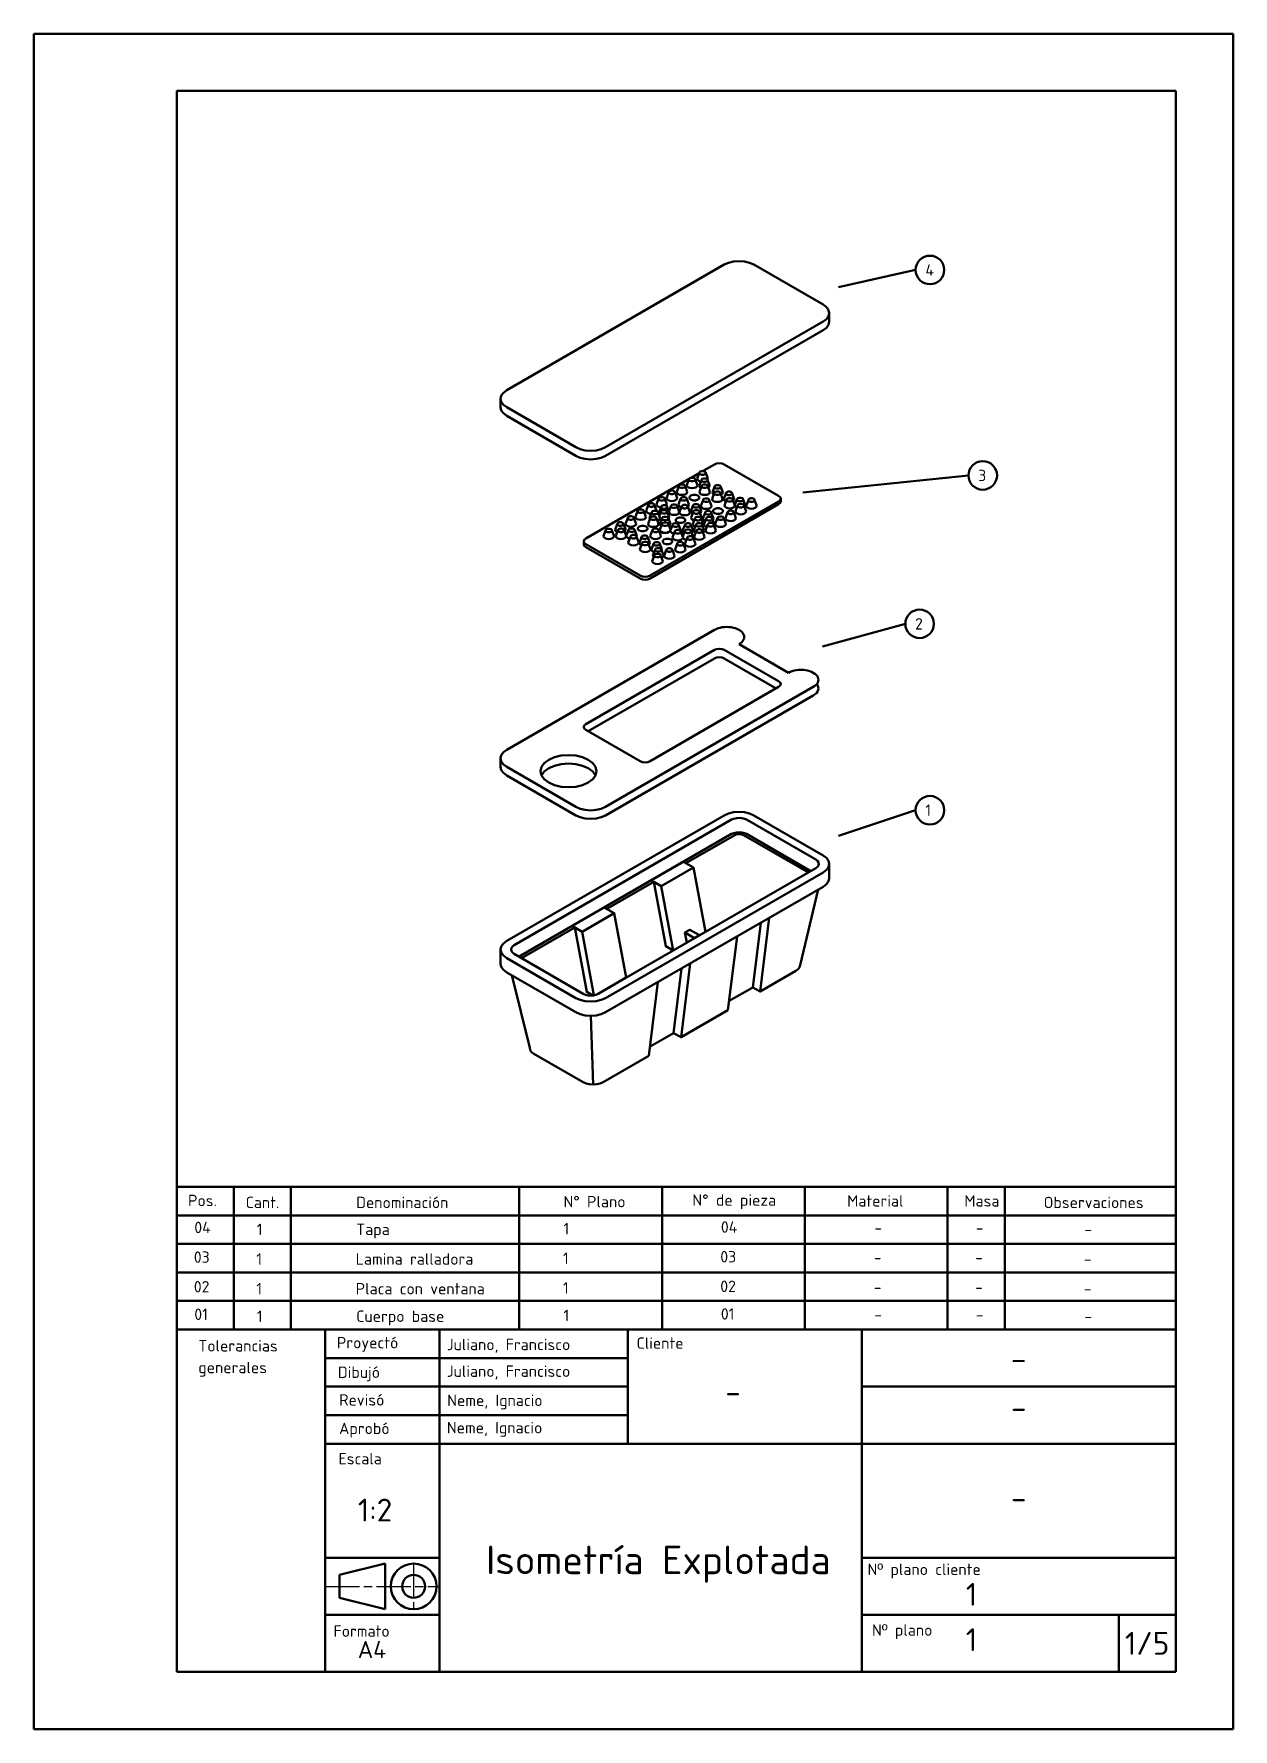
# Model space of a CAD drawing. Header units: millimetres. Extents: x 2667 to 2877, y 1860 to 2157.
import ezdxf

# ---------------------------------------------------------------- set-up
doc = ezdxf.new("R2010")
doc.units = ezdxf.units.MM
doc.header["$LTSCALE"] = 0.25
doc.linetypes.add('ACAD_ISO08W100', pattern=[36, 24, -3, 6, -3])
doc.layers.get('0').update_dxf_attribs({"lineweight": 50})
doc.layers.add('Capa1', color=7, linetype='Continuous')
doc.layers.add('capaCotas', color=7, linetype='Continuous', lineweight=25)
doc.styles.get("Standard").update_dxf_attribs({"font": 'isocpeur.ttf', "height": 2})

msp = doc.modelspace()

# ---------------------------------------------------------------- linework, layer by layer
for p, q in [((2876.74, 2157.5), (2666.74, 2157.5)), ((2666.74, 2157.5), (2666.74, 1860.5)), ((2876.74, 2157.5), (2876.74, 1860.5)), ((2866.74, 2147.5), (2691.74, 2147.5)), ((2691.74, 2147.5), (2691.74, 1870.5)), ((2866.74, 2147.5), (2866.74, 1870.5)), ((2790.23, 2117.7), (2790.23, 2117.49)), ((2807.65, 2113.14), (2821.15, 2116.14)), ((2806.03, 2107.08), (2806.03, 2108.58)), ((2748.45, 2092.08), (2748.45, 2093.58)), ((2781.09, 2078.43), (2781.45, 2079.43)), ((2782.92, 2078.43), (2782.56, 2079.43)), ((2782.91, 2079.58), (2783.27, 2080.58)), ((2783.25, 2078.33), (2783.62, 2079.33)), ((2784.74, 2079.58), (2784.38, 2080.58)), ((2785.09, 2078.33), (2784.72, 2079.33)), ((2801.4, 2077.14), (2830.4, 2080.14)), ((2775.76, 2075.05), (2776.13, 2076.05)), ((2777.6, 2075.05), (2777.23, 2076.05)), ((2777.54, 2076.18), (2777.9, 2077.18)), ((2779.37, 2076.18), (2779.01, 2077.18)), ((2779.31, 2077.25), (2779.68, 2078.25)), ((2781.15, 2077.25), (2780.78, 2078.25)), ((2783.3, 2077.25), (2783.66, 2078.25)), ((2785.13, 2077.25), (2784.76, 2078.25)), ((2785.5, 2076.03), (2785.87, 2077.03)), ((2785.55, 2077.15), (2785.91, 2078.15)), ((2787.34, 2076.03), (2786.97, 2077.03)), ((2787.38, 2077.15), (2787.02, 2078.15)), ((2787.54, 2076), (2787.91, 2077)), ((2789.38, 2076), (2789.01, 2077)), ((2797.52, 2075.58), (2797.52, 2076.08)), ((2772.08, 2072.88), (2772.45, 2073.88)), ((2773.92, 2072.88), (2773.55, 2073.88)), ((2773.94, 2073.95), (2774.31, 2074.95)), ((2774.55, 2072.65), (2774.92, 2073.65)), ((2775.78, 2073.95), (2775.41, 2074.95)), ((2776.39, 2072.65), (2776.02, 2073.65)), ((2776.19, 2073.6), (2776.56, 2074.6)), ((2776.25, 2073.03), (2776.52, 2073.78)), ((2777.99, 2072.78), (2777.62, 2073.78)), ((2778.03, 2073.6), (2777.66, 2074.6)), ((2777.95, 2073.82), (2778.29, 2074.75)), ((2779.76, 2073.75), (2779.4, 2074.75)), ((2779.61, 2075.03), (2779.98, 2076.03)), ((2779.79, 2073.68), (2780.16, 2074.68)), ((2781.45, 2075.03), (2781.08, 2076.03)), ((2781.63, 2073.68), (2781.26, 2074.68)), ((2781.78, 2073.83), (2782.15, 2074.83)), ((2781.82, 2072.75), (2782.19, 2073.75)), ((2783.62, 2073.83), (2783.25, 2074.83)), ((2783.66, 2072.75), (2783.29, 2073.75)), ((2783.56, 2074.8), (2783.92, 2075.8)), ((2783.9, 2072.6), (2784.27, 2073.6)), ((2785.39, 2074.8), (2785.02, 2075.8)), ((2785.74, 2072.6), (2785.37, 2073.6)), ((2787.67, 2074.88), (2788.04, 2075.88)), ((2787.84, 2072.68), (2788.21, 2073.68)), ((2789.51, 2074.88), (2789.14, 2075.88)), ((2789.68, 2072.68), (2789.31, 2073.68)), ((2789.49, 2074.93), (2789.85, 2075.93)), ((2789.62, 2073.85), (2789.98, 2074.85)), ((2791.32, 2074.93), (2790.96, 2075.93)), ((2791.45, 2073.85), (2791.09, 2074.85)), ((2791.48, 2074.83), (2791.85, 2075.83)), ((2793.32, 2074.83), (2792.95, 2075.83)), ((2766.49, 2069.5), (2766.86, 2070.5)), ((2768.33, 2069.5), (2767.96, 2070.5)), ((2768.53, 2070.63), (2768.9, 2071.63)), ((2768.62, 2069.53), (2768.98, 2070.53)), ((2770.37, 2070.63), (2770, 2071.63)), ((2770.45, 2069.53), (2770.09, 2070.53)), ((2770.35, 2071.68), (2770.72, 2072.68)), ((2770.48, 2069.55), (2770.85, 2070.55)), ((2772.19, 2071.68), (2771.82, 2072.68)), ((2772.32, 2069.55), (2771.95, 2070.55)), ((2774.29, 2071.65), (2774.66, 2072.65)), ((2774.68, 2069.53), (2775.05, 2070.53)), ((2776.13, 2071.65), (2775.76, 2072.65)), ((2776.52, 2069.53), (2776.15, 2070.53)), ((2776.37, 2071.6), (2776.73, 2072.6)), ((2776.37, 2070.6), (2776.73, 2071.6)), ((2778.2, 2071.6), (2777.84, 2072.6)), ((2778.2, 2070.6), (2777.84, 2071.6)), ((2778.19, 2070.45), (2778.55, 2071.45)), ((2778.58, 2069.28), (2778.94, 2070.28)), ((2780.02, 2070.45), (2779.66, 2071.45)), ((2780.41, 2069.28), (2780.05, 2070.28)), ((2780.35, 2070.45), (2780.72, 2071.45)), ((2780.35, 2069.35), (2780.72, 2070.35)), ((2782.19, 2070.45), (2781.82, 2071.45)), ((2782.19, 2069.35), (2781.82, 2070.35)), ((2782.13, 2071.58), (2782.49, 2072.58)), ((2782.3, 2070.48), (2782.67, 2071.48)), ((2782.34, 2069.4), (2782.71, 2070.4)), ((2783.96, 2071.58), (2783.6, 2072.58)), ((2784.14, 2070.48), (2783.77, 2071.48)), ((2784.18, 2069.4), (2783.81, 2070.4)), ((2784.07, 2071.55), (2784.44, 2072.55)), ((2784.33, 2070.5), (2784.7, 2071.5)), ((2785.91, 2071.55), (2785.54, 2072.55)), ((2786.17, 2070.5), (2785.8, 2071.5)), ((2786.07, 2071.65), (2786.43, 2072.65)), ((2787.9, 2071.65), (2787.54, 2072.65)), ((2763.03, 2068.08), (2763.03, 2068.58)), ((2770.82, 2068.4), (2771.19, 2069.4)), ((2772.66, 2068.4), (2772.29, 2069.4)), ((2772.77, 2068.33), (2773.14, 2069.33)), ((2772.86, 2067.23), (2773.23, 2068.23)), ((2774.61, 2068.33), (2774.24, 2069.33)), ((2774.7, 2067.23), (2774.33, 2068.23)), ((2774.89, 2067.15), (2775.26, 2068.15)), ((2776.73, 2067.15), (2776.36, 2068.15)), ((2779.01, 2067.18), (2779.38, 2068.18)), ((2780.85, 2067.18), (2780.48, 2068.18)), ((2780.74, 2068.18), (2781.11, 2069.18)), ((2782.58, 2068.18), (2782.21, 2069.18)), ((2775.02, 2065.13), (2775.39, 2066.13)), ((2775.15, 2066.1), (2775.52, 2067.1)), ((2776.86, 2065.13), (2776.49, 2066.13)), ((2776.99, 2066.1), (2776.62, 2067.1)), ((2777.1, 2066.08), (2777.47, 2067.08)), ((2778.94, 2066.08), (2778.57, 2067.08)), ((2804.85, 2050.14), (2819.35, 2054.14)), ((2790.23, 2050.58), (2798.89, 2045.58)), ((2798.89, 2045.58), (2794.56, 2048.08)), ((2748.45, 2029.08), (2748.45, 2030.58)), ((2807.65, 2016.99), (2821.15, 2021.49)), ((2789.37, 2017.08), (2780.92, 2012.2)), ((2806.03, 2009.58), (2806.03, 2012.08)), ((2775.29, 2008.95), (2767.07, 2004.2)), ((2800.91, 1994.33), (2804.07, 2007.57)), ((2793.91, 1989.7), (2795.51, 2002.62)), ((2761.44, 2000.95), (2752.13, 1995.58)), ((2788.28, 1986.45), (2789.88, 1999.37)), ((2748.45, 1994.58), (2748.45, 1997.08)), ((2780.06, 1981.7), (2781.66, 1994.62)), ((2753.58, 1979.83), (2750.43, 1992.56)), ((2774.43, 1978.45), (2776.03, 1991.37)), ((2764.69, 1973.41), (2764.28, 1985.46)), ((2701.74, 1955.5), (2691.74, 1955.5)), ((2701.74, 1950.5), (2701.74, 1955.5)), ((2701.74, 1955.5), (2711.74, 1955.5)), ((2711.74, 1955.5), (2711.74, 1950.5)), ((2711.74, 1955.5), (2751.74, 1955.5)), ((2751.74, 1955.5), (2751.74, 1950.5)), ((2751.74, 1955.5), (2776.74, 1955.5)), ((2776.74, 1955.5), (2801.74, 1955.5)), ((2776.74, 1955.5), (2776.74, 1950.5)), ((2801.74, 1955.5), (2826.74, 1955.5)), ((2801.74, 1955.5), (2801.74, 1950.5)), ((2826.74, 1955.5), (2836.74, 1955.5)), ((2826.74, 1955.5), (2826.74, 1950.5)), ((2836.74, 1955.5), (2866.74, 1955.5)), ((2836.74, 1955.5), (2836.74, 1950.5)), ((2701.74, 1950.5), (2691.74, 1950.5)), ((2701.74, 1945.5), (2701.74, 1950.5)), ((2701.74, 1950.5), (2711.74, 1950.5)), ((2711.74, 1950.5), (2711.74, 1945.5)), ((2711.74, 1950.5), (2751.74, 1950.5)), ((2751.74, 1950.5), (2751.74, 1945.5)), ((2751.74, 1950.5), (2776.74, 1950.5)), ((2776.74, 1950.5), (2801.74, 1950.5)), ((2776.74, 1950.5), (2776.74, 1945.5)), ((2801.74, 1950.5), (2826.74, 1950.5)), ((2801.74, 1950.5), (2801.74, 1945.5)), ((2826.74, 1950.5), (2836.74, 1950.5)), ((2826.74, 1950.5), (2826.74, 1945.5)), ((2836.74, 1950.5), (2866.74, 1950.5)), ((2836.74, 1950.5), (2836.74, 1945.5)), ((2701.74, 1945.5), (2691.74, 1945.5)), ((2701.74, 1940.5), (2701.74, 1945.5)), ((2701.74, 1945.5), (2711.74, 1945.5)), ((2711.74, 1945.5), (2711.74, 1940.5)), ((2711.74, 1945.5), (2751.74, 1945.5)), ((2751.74, 1945.5), (2751.74, 1940.5)), ((2751.74, 1945.5), (2776.74, 1945.5)), ((2776.74, 1945.5), (2801.74, 1945.5)), ((2776.74, 1945.5), (2776.74, 1940.5)), ((2801.74, 1945.5), (2826.74, 1945.5)), ((2801.74, 1945.5), (2801.74, 1940.5)), ((2826.74, 1945.5), (2836.74, 1945.5)), ((2826.74, 1945.5), (2826.74, 1940.5)), ((2836.74, 1945.5), (2866.74, 1945.5)), ((2836.74, 1945.5), (2836.74, 1940.5)), ((2701.74, 1940.5), (2691.74, 1940.5)), ((2701.74, 1935.5), (2701.74, 1940.5)), ((2701.74, 1940.5), (2711.74, 1940.5)), ((2711.74, 1940.5), (2711.74, 1935.5)), ((2711.74, 1940.5), (2751.74, 1940.5)), ((2751.74, 1940.5), (2751.74, 1935.5)), ((2751.74, 1940.5), (2776.74, 1940.5)), ((2776.74, 1940.5), (2801.74, 1940.5)), ((2776.74, 1940.5), (2776.74, 1935.5)), ((2801.74, 1940.5), (2826.74, 1940.5)), ((2801.74, 1940.5), (2801.74, 1935.5)), ((2826.74, 1940.5), (2836.74, 1940.5)), ((2826.74, 1940.5), (2826.74, 1935.5)), ((2836.74, 1940.5), (2866.74, 1940.5)), ((2836.74, 1940.5), (2836.74, 1935.5)), ((2701.74, 1935.5), (2691.74, 1935.5)), ((2701.74, 1930.5), (2701.74, 1935.5)), ((2701.74, 1935.5), (2711.74, 1935.5)), ((2711.74, 1935.5), (2711.74, 1930.5)), ((2711.74, 1935.5), (2751.74, 1935.5)), ((2751.74, 1935.5), (2751.74, 1930.5)), ((2751.74, 1935.5), (2776.74, 1935.5)), ((2776.74, 1935.5), (2801.74, 1935.5)), ((2776.74, 1935.5), (2776.74, 1930.5)), ((2801.74, 1935.5), (2826.74, 1935.5)), ((2801.74, 1935.5), (2801.74, 1930.5)), ((2826.74, 1935.5), (2836.74, 1935.5)), ((2826.74, 1935.5), (2826.74, 1930.5)), ((2836.74, 1935.5), (2866.74, 1935.5)), ((2836.74, 1935.5), (2836.74, 1930.5)), ((2691.74, 1930.5), (2866.74, 1930.5)), ((2691.74, 1930.5), (2701.74, 1930.5)), ((2717.74, 1920.5), (2717.74, 1930.5)), ((2737.74, 1920.5), (2737.74, 1930.5)), ((2770.74, 1915.5), (2770.74, 1930.5)), ((2801.74, 1930.5), (2811.74, 1930.5)), ((2811.74, 1930.5), (2811.74, 1870.5)), ((2717.74, 1925.5), (2760.74, 1925.5)), ((2760.74, 1925.5), (2770.74, 1925.5)), ((2717.74, 1920.5), (2760.74, 1920.5)), ((2717.74, 1920.5), (2717.74, 1870.5)), ((2737.74, 1920.5), (2737.74, 1870.5)), ((2760.74, 1920.5), (2770.74, 1920.5)), ((2866.74, 1920.5), (2811.74, 1920.5)), ((2717.74, 1915.5), (2760.74, 1915.5)), ((2760.74, 1915.5), (2770.74, 1915.5)), ((2770.74, 1915.5), (2770.74, 1910.5)), ((2717.74, 1910.5), (2760.74, 1910.5)), ((2760.74, 1910.5), (2801.74, 1910.5)), ((2801.74, 1910.5), (2866.74, 1910.5)), ((2717.74, 1890.5), (2737.74, 1890.5)), ((2720.24, 1887.5), (2728.24, 1889.5)), ((2728.24, 1889.5), (2728.24, 1881.5)), ((2866.74, 1890.5), (2811.74, 1890.5)), ((2720.24, 1883.5), (2720.24, 1887.5)), ((2717.74, 1883.37), (2717.74, 1885.87)), ((2717.74, 1883.37), (2717.74, 1880.5)), ((2720.24, 1883.5), (2728.24, 1881.5)), ((2717.74, 1880.5), (2737.74, 1880.5)), ((2717.74, 1880.5), (2717.74, 1880.5)), ((2717.74, 1880.5), (2720.24, 1880.5)), ((2866.74, 1880.5), (2811.74, 1880.5)), ((2866.74, 1880.5), (2856.74, 1880.5)), ((2856.74, 1880.5), (2856.74, 1870.5)), ((2691.74, 1870.5), (2866.74, 1870.5)), ((2666.74, 1860.5), (2876.74, 1860.5))]:
    msp.add_line(p, q)
for points in [[(2804.96, 2107.08), (2805.54, 2107.52), (2805.91, 2108.03), (2806.03, 2108.58), (2805.91, 2109.12), (2805.54, 2109.64), (2804.96, 2110.08), (2792.83, 2117.08), (2792.07, 2117.41), (2791.18, 2117.62), (2790.23, 2117.7), (2789.28, 2117.62), (2788.4, 2117.41), (2787.63, 2117.08), (2749.53, 2095.08), (2748.95, 2094.64), (2748.58, 2094.12), (2748.45, 2093.58), (2748.58, 2093.03), (2748.95, 2092.52), (2749.53, 2092.08), (2761.65, 2085.08), (2762.41, 2084.74), (2763.3, 2084.53), (2764.25, 2084.45), (2765.2, 2084.53), (2766.09, 2084.74), (2766.85, 2085.08)], [(2782.4, 2079.65), (2782.15, 2079.73), (2781.86, 2079.73), (2781.62, 2079.65), (2781.47, 2079.51), (2781.47, 2079.34), (2781.62, 2079.2), (2781.86, 2079.12), (2782.15, 2079.12), (2782.4, 2079.2), (2782.54, 2079.34), (2782.54, 2079.51)], [(2784.21, 2080.8), (2783.97, 2080.88), (2783.68, 2080.88), (2783.43, 2080.8), (2783.29, 2080.66), (2783.29, 2080.49), (2783.43, 2080.35), (2783.68, 2080.27), (2783.97, 2080.27), (2784.21, 2080.35), (2784.36, 2080.49), (2784.36, 2080.66)], [(2784.56, 2079.55), (2784.31, 2079.63), (2784.03, 2079.63), (2783.78, 2079.55), (2783.64, 2079.41), (2783.64, 2079.24), (2783.78, 2079.1), (2784.03, 2079.02), (2784.31, 2079.02), (2784.56, 2079.1), (2784.7, 2079.24), (2784.7, 2079.41)], [(2777.07, 2076.28), (2776.82, 2076.36), (2776.54, 2076.36), (2776.29, 2076.28), (2776.15, 2076.13), (2776.15, 2075.97), (2776.29, 2075.83), (2776.54, 2075.74), (2776.82, 2075.74), (2777.07, 2075.83), (2777.21, 2075.97), (2777.21, 2076.13)], [(2778.84, 2077.4), (2778.6, 2077.48), (2778.31, 2077.48), (2778.07, 2077.4), (2777.92, 2077.26), (2777.92, 2077.09), (2778.07, 2076.95), (2778.31, 2076.87), (2778.6, 2076.87), (2778.84, 2076.95), (2778.99, 2077.09), (2778.99, 2077.26)], [(2780.62, 2078.48), (2780.37, 2078.56), (2780.09, 2078.56), (2779.84, 2078.48), (2779.7, 2078.33), (2779.7, 2078.17), (2779.84, 2078.03), (2780.09, 2077.94), (2780.37, 2077.94), (2780.62, 2078.03), (2780.76, 2078.17), (2780.76, 2078.33)], [(2780.92, 2076.25), (2780.68, 2076.33), (2780.39, 2076.33), (2780.14, 2076.25), (2780, 2076.11), (2780, 2075.94), (2780.14, 2075.8), (2780.39, 2075.72), (2780.68, 2075.72), (2780.92, 2075.8), (2781.07, 2075.94), (2781.07, 2076.11)], [(2783, 2076.6), (2782.62, 2076.73), (2782.17, 2076.73), (2781.79, 2076.6), (2781.57, 2076.38), (2781.57, 2076.12), (2781.79, 2075.9), (2782.17, 2075.77), (2782.62, 2075.77), (2783, 2075.9), (2783.22, 2076.12), (2783.22, 2076.38)], [(2784.6, 2078.48), (2784.36, 2078.56), (2784.07, 2078.56), (2783.82, 2078.48), (2783.68, 2078.33), (2783.68, 2078.17), (2783.82, 2078.03), (2784.07, 2077.94), (2784.36, 2077.94), (2784.6, 2078.03), (2784.75, 2078.17), (2784.75, 2078.33)], [(2784.86, 2076.03), (2784.62, 2076.11), (2784.33, 2076.11), (2784.08, 2076.03), (2783.94, 2075.88), (2783.94, 2075.72), (2784.08, 2075.58), (2784.33, 2075.49), (2784.62, 2075.49), (2784.86, 2075.58), (2785.01, 2075.72), (2785.01, 2075.88)], [(2786.81, 2077.25), (2786.56, 2077.33), (2786.28, 2077.33), (2786.03, 2077.25), (2785.89, 2077.11), (2785.89, 2076.94), (2786.03, 2076.8), (2786.28, 2076.72), (2786.56, 2076.72), (2786.81, 2076.8), (2786.95, 2076.94), (2786.95, 2077.11)], [(2786.86, 2078.38), (2786.61, 2078.46), (2786.32, 2078.46), (2786.08, 2078.38), (2785.93, 2078.23), (2785.93, 2078.07), (2786.08, 2077.93), (2786.32, 2077.84), (2786.61, 2077.84), (2786.86, 2077.93), (2787, 2078.07), (2787, 2078.23)], [(2788.85, 2077.23), (2788.6, 2077.31), (2788.31, 2077.31), (2788.07, 2077.23), (2787.93, 2077.08), (2787.93, 2076.92), (2788.07, 2076.78), (2788.31, 2076.69), (2788.6, 2076.69), (2788.85, 2076.78), (2788.99, 2076.92), (2788.99, 2077.08)], [(2788.98, 2076.1), (2788.73, 2076.18), (2788.44, 2076.18), (2788.2, 2076.1), (2788.05, 2075.96), (2788.05, 2075.79), (2788.2, 2075.65), (2788.44, 2075.57), (2788.73, 2075.57), (2788.98, 2075.65), (2789.12, 2075.79), (2789.12, 2075.96)], [(2790.8, 2076.15), (2790.55, 2076.23), (2790.26, 2076.23), (2790.02, 2076.15), (2789.87, 2076.01), (2789.87, 2075.84), (2790.02, 2075.7), (2790.26, 2075.62), (2790.55, 2075.62), (2790.8, 2075.7), (2790.94, 2075.84), (2790.94, 2076.01)], [(2792.79, 2076.05), (2792.54, 2076.13), (2792.26, 2076.13), (2792.01, 2076.05), (2791.87, 2075.91), (2791.87, 2075.74), (2792.01, 2075.6), (2792.26, 2075.52), (2792.54, 2075.52), (2792.79, 2075.6), (2792.93, 2075.74), (2792.93, 2075.91)], [(2773.39, 2074.1), (2773.14, 2074.18), (2772.86, 2074.18), (2772.61, 2074.1), (2772.47, 2073.96), (2772.47, 2073.79), (2772.61, 2073.65), (2772.86, 2073.57), (2773.14, 2073.57), (2773.39, 2073.65), (2773.53, 2073.79), (2773.53, 2073.96)], [(2775.25, 2075.18), (2775, 2075.26), (2774.72, 2075.26), (2774.47, 2075.18), (2774.33, 2075.03), (2774.33, 2074.87), (2774.47, 2074.73), (2774.72, 2074.64), (2775, 2074.64), (2775.25, 2074.73), (2775.39, 2074.87), (2775.39, 2075.03)], [(2775.86, 2073.88), (2775.61, 2073.96), (2775.32, 2073.96), (2775.08, 2073.88), (2774.93, 2073.73), (2774.93, 2073.57), (2775.08, 2073.43), (2775.32, 2073.34), (2775.61, 2073.34), (2775.86, 2073.43), (2776, 2073.57), (2776, 2073.73)], [(2777.46, 2074), (2777.21, 2074.08), (2776.93, 2074.08), (2776.68, 2074), (2776.54, 2073.86), (2776.54, 2073.69), (2776.68, 2073.55), (2776.93, 2073.47), (2777.21, 2073.47), (2777.46, 2073.55), (2777.6, 2073.69), (2777.6, 2073.86)], [(2777.5, 2074.83), (2777.26, 2074.91), (2776.97, 2074.91), (2776.72, 2074.83), (2776.58, 2074.68), (2776.58, 2074.52), (2776.72, 2074.38), (2776.97, 2074.29), (2777.26, 2074.29), (2777.5, 2074.38), (2777.64, 2074.52), (2777.64, 2074.68)], [(2779.23, 2074.98), (2778.99, 2075.06), (2778.7, 2075.06), (2778.45, 2074.98), (2778.31, 2074.83), (2778.31, 2074.67), (2778.45, 2074.53), (2778.7, 2074.44), (2778.99, 2074.44), (2779.23, 2074.53), (2779.38, 2074.67), (2779.38, 2074.83)], [(2781.1, 2074.9), (2780.85, 2074.98), (2780.56, 2074.98), (2780.32, 2074.9), (2780.17, 2074.76), (2780.17, 2074.59), (2780.32, 2074.45), (2780.56, 2074.37), (2780.85, 2074.37), (2781.1, 2074.45), (2781.24, 2074.59), (2781.24, 2074.76)], [(2783.09, 2075.05), (2782.84, 2075.13), (2782.56, 2075.13), (2782.31, 2075.05), (2782.17, 2074.91), (2782.17, 2074.74), (2782.31, 2074.6), (2782.56, 2074.52), (2782.84, 2074.52), (2783.09, 2074.6), (2783.23, 2074.74), (2783.23, 2074.91)], [(2783.13, 2073.98), (2782.88, 2074.06), (2782.6, 2074.06), (2782.35, 2073.98), (2782.21, 2073.83), (2782.21, 2073.67), (2782.35, 2073.53), (2782.6, 2073.44), (2782.88, 2073.44), (2783.13, 2073.53), (2783.27, 2073.67), (2783.27, 2073.83)], [(2785.21, 2073.83), (2784.96, 2073.91), (2784.68, 2073.91), (2784.43, 2073.83), (2784.29, 2073.68), (2784.29, 2073.52), (2784.43, 2073.38), (2784.68, 2073.29), (2784.96, 2073.29), (2785.21, 2073.38), (2785.35, 2073.52), (2785.35, 2073.68)], [(2787.16, 2074.25), (2786.77, 2074.38), (2786.33, 2074.38), (2785.95, 2074.25), (2785.72, 2074.03), (2785.72, 2073.77), (2785.95, 2073.55), (2786.33, 2073.42), (2786.77, 2073.42), (2787.16, 2073.55), (2787.38, 2073.77), (2787.38, 2074.03)], [(2789.15, 2073.9), (2788.9, 2073.98), (2788.62, 2073.98), (2788.37, 2073.9), (2788.23, 2073.76), (2788.23, 2073.59), (2788.37, 2073.45), (2788.62, 2073.37), (2788.9, 2073.37), (2789.15, 2073.45), (2789.29, 2073.59), (2789.29, 2073.76)], [(2790.93, 2075.08), (2790.68, 2075.16), (2790.39, 2075.16), (2790.15, 2075.08), (2790, 2074.93), (2790, 2074.77), (2790.15, 2074.63), (2790.39, 2074.54), (2790.68, 2074.54), (2790.93, 2074.63), (2791.07, 2074.77), (2791.07, 2074.93)], [(2767.8, 2070.73), (2767.56, 2070.81), (2767.27, 2070.81), (2767.02, 2070.73), (2766.88, 2070.58), (2766.88, 2070.42), (2767.02, 2070.28), (2767.27, 2070.19), (2767.56, 2070.19), (2767.8, 2070.28), (2767.95, 2070.42), (2767.95, 2070.58)], [(2769.84, 2071.85), (2769.59, 2071.93), (2769.31, 2071.93), (2769.06, 2071.85), (2768.92, 2071.71), (2768.92, 2071.54), (2769.06, 2071.4), (2769.31, 2071.32), (2769.59, 2071.32), (2769.84, 2071.4), (2769.98, 2071.54), (2769.98, 2071.71)], [(2769.92, 2070.75), (2769.68, 2070.83), (2769.39, 2070.83), (2769.15, 2070.75), (2769, 2070.61), (2769, 2070.44), (2769.15, 2070.3), (2769.39, 2070.22), (2769.68, 2070.22), (2769.92, 2070.3), (2770.07, 2070.44), (2770.07, 2070.61)], [(2771.66, 2072.9), (2771.41, 2072.98), (2771.12, 2072.98), (2770.88, 2072.9), (2770.73, 2072.76), (2770.73, 2072.59), (2770.88, 2072.45), (2771.12, 2072.37), (2771.41, 2072.37), (2771.66, 2072.45), (2771.8, 2072.59), (2771.8, 2072.76)], [(2771.79, 2070.78), (2771.54, 2070.86), (2771.25, 2070.86), (2771.01, 2070.78), (2770.86, 2070.63), (2770.86, 2070.47), (2771.01, 2070.33), (2771.25, 2070.24), (2771.54, 2070.24), (2771.79, 2070.33), (2771.93, 2070.47), (2771.93, 2070.63)], [(2773.95, 2071.18), (2773.57, 2071.3), (2773.12, 2071.3), (2772.74, 2071.18), (2772.52, 2070.95), (2772.52, 2070.7), (2772.74, 2070.48), (2773.12, 2070.35), (2773.57, 2070.35), (2773.95, 2070.48), (2774.17, 2070.7), (2774.17, 2070.95)], [(2775.6, 2072.88), (2775.35, 2072.96), (2775.06, 2072.96), (2774.82, 2072.88), (2774.67, 2072.73), (2774.67, 2072.57), (2774.82, 2072.43), (2775.06, 2072.34), (2775.35, 2072.34), (2775.6, 2072.43), (2775.74, 2072.57), (2775.74, 2072.73)], [(2775.99, 2070.75), (2775.74, 2070.83), (2775.45, 2070.83), (2775.21, 2070.75), (2775.06, 2070.61), (2775.06, 2070.44), (2775.21, 2070.3), (2775.45, 2070.22), (2775.74, 2070.22), (2775.99, 2070.3), (2776.13, 2070.44), (2776.13, 2070.61)], [(2777.68, 2072.83), (2777.43, 2072.91), (2777.14, 2072.91), (2776.9, 2072.83), (2776.75, 2072.68), (2776.75, 2072.52), (2776.9, 2072.38), (2777.14, 2072.29), (2777.43, 2072.29), (2777.68, 2072.38), (2777.82, 2072.52), (2777.82, 2072.68)], [(2777.68, 2071.83), (2777.43, 2071.91), (2777.14, 2071.91), (2776.9, 2071.83), (2776.75, 2071.68), (2776.75, 2071.52), (2776.9, 2071.38), (2777.14, 2071.29), (2777.43, 2071.29), (2777.68, 2071.38), (2777.82, 2071.52), (2777.82, 2071.68)], [(2779.49, 2071.68), (2779.25, 2071.76), (2778.96, 2071.76), (2778.71, 2071.68), (2778.57, 2071.53), (2778.57, 2071.37), (2778.71, 2071.23), (2778.96, 2071.14), (2779.25, 2071.14), (2779.49, 2071.23), (2779.64, 2071.37), (2779.64, 2071.53)], [(2779.88, 2070.5), (2779.64, 2070.58), (2779.35, 2070.58), (2779.1, 2070.5), (2778.96, 2070.36), (2778.96, 2070.19), (2779.1, 2070.05), (2779.35, 2069.97), (2779.64, 2069.97), (2779.88, 2070.05), (2780.03, 2070.19), (2780.03, 2070.36)], [(2780.58, 2072.65), (2780.19, 2072.78), (2779.75, 2072.78), (2779.36, 2072.65), (2779.14, 2072.43), (2779.14, 2072.17), (2779.36, 2071.95), (2779.75, 2071.82), (2780.19, 2071.82), (2780.58, 2071.95), (2780.8, 2072.17), (2780.8, 2072.43)], [(2781.66, 2071.68), (2781.41, 2071.76), (2781.13, 2071.76), (2780.88, 2071.68), (2780.74, 2071.53), (2780.74, 2071.37), (2780.88, 2071.23), (2781.13, 2071.14), (2781.41, 2071.14), (2781.66, 2071.23), (2781.8, 2071.37), (2781.8, 2071.53)], [(2781.66, 2070.58), (2781.41, 2070.66), (2781.13, 2070.66), (2780.88, 2070.58), (2780.74, 2070.43), (2780.74, 2070.27), (2780.88, 2070.13), (2781.13, 2070.04), (2781.41, 2070.04), (2781.66, 2070.13), (2781.8, 2070.27), (2781.8, 2070.43)], [(2783.43, 2072.8), (2783.19, 2072.88), (2782.9, 2072.88), (2782.66, 2072.8), (2782.51, 2072.66), (2782.51, 2072.49), (2782.66, 2072.35), (2782.9, 2072.27), (2783.19, 2072.27), (2783.43, 2072.35), (2783.58, 2072.49), (2783.58, 2072.66)], [(2783.61, 2071.7), (2783.36, 2071.78), (2783.08, 2071.78), (2782.83, 2071.7), (2782.69, 2071.56), (2782.69, 2071.39), (2782.83, 2071.25), (2783.08, 2071.17), (2783.36, 2071.17), (2783.61, 2071.25), (2783.75, 2071.39), (2783.75, 2071.56)], [(2783.65, 2070.63), (2783.4, 2070.71), (2783.12, 2070.71), (2782.87, 2070.63), (2782.73, 2070.48), (2782.73, 2070.32), (2782.87, 2070.18), (2783.12, 2070.09), (2783.4, 2070.09), (2783.65, 2070.18), (2783.79, 2070.32), (2783.79, 2070.48)], [(2785.38, 2072.78), (2785.14, 2072.86), (2784.85, 2072.86), (2784.6, 2072.78), (2784.46, 2072.63), (2784.46, 2072.47), (2784.6, 2072.33), (2784.85, 2072.24), (2785.14, 2072.24), (2785.38, 2072.33), (2785.53, 2072.47), (2785.53, 2072.63)], [(2785.64, 2071.73), (2785.4, 2071.81), (2785.11, 2071.81), (2784.86, 2071.73), (2784.72, 2071.58), (2784.72, 2071.42), (2784.86, 2071.28), (2785.11, 2071.19), (2785.4, 2071.19), (2785.64, 2071.28), (2785.79, 2071.42), (2785.79, 2071.58)], [(2787.37, 2072.88), (2787.13, 2072.96), (2786.84, 2072.96), (2786.6, 2072.88), (2786.45, 2072.73), (2786.45, 2072.57), (2786.6, 2072.43), (2786.84, 2072.34), (2787.13, 2072.34), (2787.37, 2072.43), (2787.52, 2072.57), (2787.52, 2072.73)], [(2772.13, 2069.63), (2771.89, 2069.71), (2771.6, 2069.71), (2771.35, 2069.63), (2771.21, 2069.48), (2771.21, 2069.32), (2771.35, 2069.18), (2771.6, 2069.09), (2771.89, 2069.09), (2772.13, 2069.18), (2772.28, 2069.32), (2772.28, 2069.48)], [(2774.08, 2069.55), (2773.83, 2069.63), (2773.55, 2069.63), (2773.3, 2069.55), (2773.16, 2069.41), (2773.16, 2069.24), (2773.3, 2069.1), (2773.55, 2069.02), (2773.83, 2069.02), (2774.08, 2069.1), (2774.22, 2069.24), (2774.22, 2069.41)], [(2774.17, 2068.45), (2773.92, 2068.53), (2773.64, 2068.53), (2773.39, 2068.45), (2773.25, 2068.31), (2773.25, 2068.14), (2773.39, 2068), (2773.64, 2067.92), (2773.92, 2067.92), (2774.17, 2068), (2774.31, 2068.14), (2774.31, 2068.31)], [(2776.2, 2068.38), (2775.96, 2068.46), (2775.67, 2068.46), (2775.42, 2068.38), (2775.28, 2068.23), (2775.28, 2068.07), (2775.42, 2067.93), (2775.67, 2067.84), (2775.96, 2067.84), (2776.2, 2067.93), (2776.35, 2068.07), (2776.35, 2068.23)], [(2776.46, 2067.33), (2776.22, 2067.41), (2775.93, 2067.41), (2775.68, 2067.33), (2775.54, 2067.18), (2775.54, 2067.02), (2775.68, 2066.88), (2775.93, 2066.79), (2776.22, 2066.79), (2776.46, 2066.88), (2776.61, 2067.02), (2776.61, 2067.18)], [(2778.28, 2068.93), (2777.9, 2069.05), (2777.45, 2069.05), (2777.07, 2068.93), (2776.85, 2068.7), (2776.85, 2068.45), (2777.07, 2068.23), (2777.45, 2068.1), (2777.9, 2068.1), (2778.28, 2068.23), (2778.5, 2068.45), (2778.5, 2068.7)], [(2778.41, 2067.3), (2778.16, 2067.38), (2777.88, 2067.38), (2777.63, 2067.3), (2777.49, 2067.16), (2777.49, 2066.99), (2777.63, 2066.85), (2777.88, 2066.77), (2778.16, 2066.77), (2778.41, 2066.85), (2778.55, 2066.99), (2778.55, 2067.16)], [(2780.32, 2068.4), (2780.07, 2068.48), (2779.78, 2068.48), (2779.54, 2068.4), (2779.39, 2068.26), (2779.39, 2068.09), (2779.54, 2067.95), (2779.78, 2067.87), (2780.07, 2067.87), (2780.32, 2067.95), (2780.46, 2068.09), (2780.46, 2068.26)], [(2782.05, 2069.4), (2781.8, 2069.48), (2781.52, 2069.48), (2781.27, 2069.4), (2781.13, 2069.26), (2781.13, 2069.09), (2781.27, 2068.95), (2781.52, 2068.87), (2781.8, 2068.87), (2782.05, 2068.95), (2782.19, 2069.09), (2782.19, 2069.26)], [(2776.33, 2066.35), (2776.09, 2066.43), (2775.8, 2066.43), (2775.55, 2066.35), (2775.41, 2066.21), (2775.41, 2066.04), (2775.55, 2065.9), (2775.8, 2065.82), (2776.09, 2065.82), (2776.33, 2065.9), (2776.48, 2066.04), (2776.48, 2066.21)], [(2797.16, 2043.08), (2797.43, 2043.31), (2797.52, 2043.58), (2797.43, 2043.85), (2797.16, 2044.08), (2787.63, 2049.58), (2787.24, 2049.73), (2786.77, 2049.78), (2786.3, 2049.73), (2785.9, 2049.58), (2763.39, 2036.58), (2763.12, 2036.35), (2763.03, 2036.08), (2763.12, 2035.81), (2763.39, 2035.58), (2772.91, 2030.08), (2773.31, 2029.92), (2773.78, 2029.87), (2774.25, 2029.92), (2774.64, 2030.08)], [(2763.82, 2030.33), (2762.8, 2030.78), (2761.62, 2031.06), (2760.35, 2031.15), (2759.09, 2031.06), (2757.91, 2030.78), (2756.89, 2030.33), (2756.11, 2029.74), (2755.62, 2029.06), (2755.46, 2028.33), (2755.62, 2027.59), (2756.11, 2026.91), (2756.89, 2026.33), (2757.91, 2025.88), (2759.09, 2025.59), (2760.35, 2025.5), (2761.62, 2025.59), (2762.8, 2025.88), (2763.82, 2026.33), (2764.6, 2026.91), (2765.09, 2027.59), (2765.25, 2028.33), (2765.09, 2029.06), (2764.6, 2029.74)], [(2804.96, 2010.58), (2805.54, 2011.02), (2805.91, 2011.53), (2806.03, 2012.08), (2805.91, 2012.62), (2805.54, 2013.14), (2804.96, 2013.58), (2792.83, 2020.58), (2792.07, 2020.91), (2791.18, 2021.12), (2790.23, 2021.2), (2789.28, 2021.12), (2788.4, 2020.91), (2787.63, 2020.58), (2749.53, 1998.58), (2748.95, 1998.14), (2748.58, 1997.62), (2748.45, 1997.08), (2748.58, 1996.53), (2748.95, 1996.02), (2749.53, 1995.58), (2761.65, 1988.58), (2762.41, 1988.24), (2763.3, 1988.03), (2764.25, 1987.95), (2765.2, 1988.03), (2766.09, 1988.24), (2766.85, 1988.58)], [(2803.66, 2011.33), (2803.95, 2011.55), (2804.13, 2011.8), (2804.19, 2012.08), (2804.13, 2012.35), (2803.95, 2012.61), (2803.66, 2012.83), (2791.53, 2019.83), (2791.15, 2019.99), (2790.71, 2020.1), (2790.23, 2020.14), (2789.76, 2020.1), (2789.31, 2019.99), (2788.93, 2019.83), (2750.83, 1997.83), (2750.54, 1997.61), (2750.35, 1997.35), (2750.29, 1997.08), (2750.35, 1996.8), (2750.54, 1996.55), (2750.83, 1996.33), (2762.95, 1989.33), (2763.33, 1989.16), (2763.78, 1989.05), (2764.25, 1989.02), (2764.73, 1989.05), (2765.17, 1989.16), (2765.55, 1989.33)], [(2774.86, 2009.2), (2780.49, 2012.45), (2782.22, 2011.45), (2776.59, 2008.2)], [(2776.59, 2008.2), (2782.22, 2011.45), (2784.32, 2000.16), (2778.69, 1996.91)], [(2775.29, 2008.95), (2776.59, 2008.2), (2778.69, 1996.91), (2777.39, 1997.66)], [(2761, 2001.2), (2766.63, 2004.45), (2768.37, 2003.45), (2762.74, 2000.2)], [(2782.44, 1999.08), (2783.3, 1999.58), (2781.61, 2000.55), (2780.75, 2000.05)], [(2780.75, 2000.05), (2782.44, 1999.08), (2781.07, 1998.29)]]:
    msp.add_lwpolyline(points, close=True)
for points in [[(2748.45, 2092.08), (2748.58, 2091.53), (2748.95, 2091.02), (2749.53, 2090.58), (2761.65, 2083.58), (2762.41, 2083.24), (2763.3, 2083.03), (2764.25, 2082.95), (2765.2, 2083.03), (2766.09, 2083.24), (2766.85, 2083.58), (2804.96, 2105.58), (2805.54, 2106.02), (2805.91, 2106.53), (2806.03, 2107.08)], [(2781.5, 2079.53), (2763.39, 2069.08), (2763.12, 2068.85), (2763.03, 2068.58), (2763.12, 2068.31), (2763.39, 2068.08), (2772.91, 2062.58), (2773.31, 2062.42), (2773.78, 2062.37), (2774.25, 2062.42), (2774.64, 2062.58), (2797.16, 2075.58), (2797.43, 2075.81), (2797.52, 2076.08), (2797.43, 2076.35), (2797.16, 2076.58), (2787.63, 2082.08), (2787.24, 2082.23), (2786.77, 2082.28), (2786.3, 2082.23), (2785.9, 2082.08), (2783.84, 2080.88)], [(2783.26, 2080.55), (2781.82, 2079.72)], [(2782.91, 2079.58), (2782.98, 2079.37), (2783.17, 2079.2), (2783.47, 2079.09), (2783.53, 2079.08)], [(2784.69, 2079.42), (2784.74, 2079.58)], [(2777.54, 2076.18), (2777.61, 2075.97), (2777.81, 2075.8), (2778.1, 2075.69), (2778.45, 2075.65), (2778.81, 2075.69), (2779.1, 2075.8), (2779.3, 2075.97), (2779.37, 2076.18)], [(2779.31, 2077.25), (2779.38, 2077.05), (2779.58, 2076.88), (2779.88, 2076.76), (2780.23, 2076.72), (2780.58, 2076.76), (2780.88, 2076.88), (2781.08, 2077.05), (2781.15, 2077.25)], [(2781.09, 2078.43), (2781.16, 2078.22), (2781.36, 2078.05), (2781.65, 2077.94), (2782.01, 2077.9), (2782.36, 2077.94), (2782.66, 2078.05), (2782.85, 2078.22), (2782.92, 2078.43)], [(2783.25, 2078.33), (2783.32, 2078.12), (2783.52, 2077.95), (2783.55, 2077.94)], [(2783.3, 2077.25), (2783.37, 2077.05), (2783.56, 2076.88), (2783.86, 2076.76), (2784.21, 2076.72), (2784.57, 2076.76), (2784.86, 2076.88), (2785.06, 2077.05), (2785.13, 2077.25)], [(2784.86, 2077.99), (2785.02, 2078.12), (2785.09, 2078.33)], [(2785.55, 2077.15), (2785.62, 2076.95), (2785.79, 2076.8)], [(2787.07, 2076.76), (2787.12, 2076.78), (2787.31, 2076.95), (2787.38, 2077.15)], [(2763.03, 2068.08), (2763.12, 2067.81), (2763.39, 2067.58), (2772.91, 2062.08), (2773.31, 2061.92), (2773.78, 2061.87), (2774.25, 2061.92), (2774.64, 2062.08), (2797.16, 2075.08), (2797.43, 2075.31), (2797.52, 2075.58)], [(2773.94, 2073.95), (2774.01, 2073.75), (2774.21, 2073.58), (2774.51, 2073.46), (2774.83, 2073.42)], [(2775.71, 2073.74), (2775.71, 2073.75)], [(2775.76, 2075.05), (2775.83, 2074.85), (2776.03, 2074.68), (2776.33, 2074.56), (2776.54, 2074.54)], [(2775.76, 2073.91), (2775.78, 2073.95)], [(2776.19, 2073.6), (2776.26, 2073.4), (2776.35, 2073.32)], [(2777.5, 2074.83), (2777.53, 2074.85), (2777.6, 2075.05)], [(2777.81, 2073.27), (2777.96, 2073.4), (2778.03, 2073.6)], [(2778, 2073.55), (2778.19, 2073.38), (2778.49, 2073.26), (2778.84, 2073.22), (2779.2, 2073.26), (2779.49, 2073.38), (2779.69, 2073.55), (2779.76, 2073.75)], [(2779.61, 2075.03), (2779.68, 2074.82), (2779.88, 2074.65), (2780.11, 2074.56)], [(2779.79, 2073.68), (2779.86, 2073.47), (2780.06, 2073.3), (2780.35, 2073.19), (2780.71, 2073.15), (2781.06, 2073.19), (2781.36, 2073.3), (2781.56, 2073.47), (2781.63, 2073.68)], [(2781.24, 2074.7), (2781.38, 2074.82), (2781.45, 2075.03)], [(2781.78, 2073.83), (2781.85, 2073.62), (2782.05, 2073.45), (2782.08, 2073.44)], [(2783.39, 2073.49), (2783.55, 2073.62), (2783.62, 2073.83)], [(2783.56, 2074.8), (2783.63, 2074.6), (2783.82, 2074.43), (2784.12, 2074.31), (2784.47, 2074.27), (2784.83, 2074.31), (2785.12, 2074.43), (2785.32, 2074.6), (2785.39, 2074.8)], [(2785.5, 2076.03), (2785.57, 2075.82), (2785.77, 2075.65), (2786.07, 2075.54), (2786.42, 2075.5), (2786.77, 2075.54), (2787.07, 2075.65), (2787.27, 2075.82), (2787.34, 2076.03)], [(2787.54, 2076), (2787.61, 2075.8), (2787.81, 2075.63), (2787.93, 2075.58)], [(2787.67, 2074.88), (2787.74, 2074.67), (2787.94, 2074.5), (2788.24, 2074.39), (2788.59, 2074.35), (2788.94, 2074.39), (2789.24, 2074.5), (2789.44, 2074.67), (2789.51, 2074.88)], [(2789.2, 2075.71), (2789.31, 2075.8), (2789.38, 2076)], [(2789.49, 2074.93), (2789.56, 2074.72), (2789.76, 2074.55), (2789.86, 2074.51)], [(2789.62, 2073.85), (2789.69, 2073.65), (2789.89, 2073.48), (2790.18, 2073.36), (2790.54, 2073.32), (2790.89, 2073.36), (2791.19, 2073.48), (2791.38, 2073.65), (2791.45, 2073.85)], [(2791.16, 2074.64), (2791.25, 2074.72), (2791.32, 2074.93)], [(2791.48, 2074.83), (2791.55, 2074.62), (2791.75, 2074.45), (2792.05, 2074.34), (2792.4, 2074.3), (2792.75, 2074.34), (2793.05, 2074.45), (2793.25, 2074.62), (2793.32, 2074.83)], [(2768.53, 2070.63), (2768.6, 2070.42), (2768.8, 2070.25), (2768.87, 2070.22)], [(2770.17, 2070.31), (2770.3, 2070.42), (2770.37, 2070.63)], [(2770.35, 2071.68), (2770.42, 2071.47), (2770.62, 2071.3), (2770.92, 2071.19), (2771.27, 2071.15), (2771.62, 2071.19), (2771.92, 2071.3), (2772.12, 2071.47), (2772.19, 2071.68)], [(2772.08, 2072.88), (2772.15, 2072.67), (2772.35, 2072.5), (2772.65, 2072.39), (2773, 2072.35), (2773.35, 2072.39), (2773.65, 2072.5), (2773.85, 2072.67), (2773.92, 2072.88)], [(2774.29, 2071.65), (2774.36, 2071.45), (2774.56, 2071.28), (2774.86, 2071.16), (2775.21, 2071.12), (2775.56, 2071.16), (2775.86, 2071.28), (2776.06, 2071.45), (2776.13, 2071.65)], [(2774.55, 2072.65), (2774.6, 2072.5)], [(2775.92, 2072.2), (2776.12, 2072.28), (2776.32, 2072.45), (2776.39, 2072.65)], [(2776.33, 2072.48), (2776.42, 2072.4), (2776.63, 2072.32)], [(2776.37, 2071.6), (2776.44, 2071.4), (2776.61, 2071.25)], [(2776.37, 2070.6), (2776.44, 2070.4), (2776.64, 2070.23), (2776.93, 2070.11), (2777.29, 2070.07), (2777.64, 2070.11), (2777.94, 2070.23), (2778.13, 2070.4), (2778.2, 2070.6)], [(2777.86, 2072.53), (2777.92, 2072.57), (2777.99, 2072.78)], [(2777.97, 2071.25), (2778.13, 2071.4), (2778.2, 2071.6)], [(2778.19, 2070.45), (2778.26, 2070.25), (2778.45, 2070.08), (2778.75, 2069.96), (2778.82, 2069.95)], [(2780, 2070.38), (2780.02, 2070.45)], [(2780.35, 2070.45), (2780.42, 2070.25), (2780.62, 2070.08)], [(2781.82, 2072.75), (2781.89, 2072.55), (2782.09, 2072.38), (2782.38, 2072.26)], [(2781.92, 2070.08), (2782.12, 2070.25), (2782.19, 2070.45)], [(2782.13, 2071.58), (2782.2, 2071.37), (2782.4, 2071.2), (2782.54, 2071.14)], [(2782.3, 2070.48), (2782.37, 2070.27), (2782.57, 2070.1), (2782.6, 2070.09)], [(2783.58, 2072.54), (2783.59, 2072.55), (2783.66, 2072.75)], [(2783.83, 2071.32), (2783.89, 2071.37), (2783.96, 2071.58)], [(2783.9, 2072.6), (2783.97, 2072.4), (2784.17, 2072.23), (2784.3, 2072.17)], [(2783.91, 2070.14), (2784.07, 2070.27), (2784.14, 2070.48)], [(2784.07, 2071.55), (2784.14, 2071.35), (2784.34, 2071.18), (2784.55, 2071.1)], [(2784.33, 2070.5), (2784.4, 2070.3), (2784.6, 2070.13), (2784.9, 2070.01), (2785.25, 2069.97), (2785.6, 2070.01), (2785.9, 2070.13), (2786.1, 2070.3), (2786.17, 2070.5)], [(2785.62, 2072.35), (2785.67, 2072.4), (2785.74, 2072.6)], [(2785.85, 2071.37), (2785.91, 2071.55)], [(2786.07, 2071.65), (2786.14, 2071.45), (2786.34, 2071.28), (2786.63, 2071.16), (2786.99, 2071.12), (2787.34, 2071.16), (2787.63, 2071.28), (2787.83, 2071.45), (2787.9, 2071.65)], [(2787.84, 2072.68), (2787.91, 2072.47), (2788.11, 2072.3), (2788.41, 2072.19), (2788.76, 2072.15), (2789.11, 2072.19), (2789.41, 2072.3), (2789.61, 2072.47), (2789.68, 2072.68)], [(2766.49, 2069.5), (2766.56, 2069.3), (2766.76, 2069.13), (2767.06, 2069.01), (2767.41, 2068.97), (2767.76, 2069.01), (2768.06, 2069.13), (2768.26, 2069.3), (2768.33, 2069.5)], [(2768.62, 2069.53), (2768.69, 2069.32), (2768.89, 2069.15), (2769.18, 2069.04), (2769.53, 2069), (2769.89, 2069.04), (2770.18, 2069.15), (2770.38, 2069.32), (2770.45, 2069.53)], [(2770.48, 2069.55), (2770.55, 2069.35), (2770.75, 2069.18), (2771.05, 2069.06), (2771.07, 2069.06)], [(2770.82, 2068.4), (2770.89, 2068.2), (2771.09, 2068.03), (2771.39, 2067.91), (2771.74, 2067.87), (2772.09, 2067.91), (2772.39, 2068.03), (2772.59, 2068.2), (2772.66, 2068.4)], [(2772.28, 2069.44), (2772.32, 2069.55)], [(2772.77, 2068.33), (2772.84, 2068.12), (2773.04, 2067.95), (2773.12, 2067.92)], [(2772.86, 2067.23), (2772.93, 2067.02), (2773.13, 2066.85), (2773.43, 2066.74), (2773.78, 2066.7), (2774.13, 2066.74), (2774.43, 2066.85), (2774.63, 2067.02), (2774.7, 2067.23)], [(2774.41, 2068.01), (2774.54, 2068.12), (2774.61, 2068.33)], [(2774.68, 2069.53), (2774.75, 2069.32), (2774.95, 2069.15), (2775.25, 2069.04), (2775.6, 2069), (2775.95, 2069.04), (2776.25, 2069.15), (2776.45, 2069.32), (2776.52, 2069.53)], [(2774.89, 2067.15), (2774.96, 2066.95), (2775.16, 2066.78), (2775.37, 2066.7)], [(2776.67, 2066.97), (2776.73, 2067.15)], [(2778.58, 2069.28), (2778.65, 2069.07), (2778.84, 2068.9), (2779.14, 2068.79), (2779.49, 2068.75), (2779.85, 2068.79), (2780.14, 2068.9), (2780.34, 2069.07), (2780.41, 2069.28)], [(2779.01, 2067.18), (2779.08, 2066.97), (2779.28, 2066.8), (2779.58, 2066.69), (2779.93, 2066.65), (2780.28, 2066.69), (2780.58, 2066.8), (2780.78, 2066.97), (2780.85, 2067.18)], [(2780.35, 2069.35), (2780.42, 2069.15), (2780.62, 2068.98), (2780.92, 2068.86), (2780.99, 2068.85)], [(2780.74, 2068.18), (2780.81, 2067.97), (2781.01, 2067.8), (2781.31, 2067.69), (2781.66, 2067.65), (2782.01, 2067.69), (2782.31, 2067.8), (2782.51, 2067.97), (2782.58, 2068.18)], [(2782.17, 2069.28), (2782.19, 2069.35)], [(2782.34, 2069.4), (2782.41, 2069.2), (2782.61, 2069.03), (2782.91, 2068.91), (2783.26, 2068.87), (2783.61, 2068.91), (2783.91, 2069.03), (2784.11, 2069.2), (2784.18, 2069.4)], [(2775.02, 2065.13), (2775.09, 2064.92), (2775.29, 2064.75), (2775.59, 2064.64), (2775.94, 2064.6), (2776.29, 2064.64), (2776.59, 2064.75), (2776.79, 2064.92), (2776.86, 2065.13)], [(2775.15, 2066.1), (2775.22, 2065.9), (2775.29, 2065.84)], [(2776.65, 2065.7), (2776.72, 2065.73), (2776.92, 2065.9), (2776.99, 2066.1)], [(2777.1, 2066.08), (2777.17, 2065.87), (2777.37, 2065.7), (2777.67, 2065.59), (2778.02, 2065.55), (2778.37, 2065.59), (2778.67, 2065.7), (2778.87, 2065.87), (2778.94, 2066.08)], [(2785.9, 2053.08), (2749.53, 2032.08), (2748.95, 2031.64), (2748.58, 2031.12), (2748.45, 2030.58), (2748.58, 2030.03), (2748.95, 2029.52), (2749.53, 2029.08), (2761.65, 2022.08), (2762.41, 2021.74), (2763.3, 2021.53), (2764.25, 2021.45), (2765.2, 2021.53), (2766.09, 2021.74), (2766.85, 2022.08), (2803.22, 2043.08)], [(2796.73, 2042.83), (2787.63, 2048.08), (2787.24, 2048.23), (2786.77, 2048.28), (2786.3, 2048.23), (2785.9, 2048.08), (2763.82, 2035.33)], [(2748.45, 2029.08), (2748.58, 2028.53), (2748.95, 2028.02), (2749.53, 2027.58), (2761.65, 2020.58), (2762.41, 2020.24), (2763.3, 2020.03), (2764.25, 2019.95), (2765.2, 2020.03), (2766.09, 2020.24), (2766.85, 2020.58), (2803.22, 2041.58)], [(2765.09, 2027.56), (2764.6, 2028.24), (2763.82, 2028.83), (2762.8, 2029.28), (2761.62, 2029.56), (2760.35, 2029.65), (2759.09, 2029.56), (2757.91, 2029.28), (2756.89, 2028.83), (2756.11, 2028.24), (2755.62, 2027.56)], [(2802.79, 2010.83), (2791.53, 2017.33), (2791.15, 2017.49), (2790.71, 2017.6), (2790.23, 2017.64), (2789.76, 2017.6), (2789.31, 2017.49), (2788.93, 2017.33), (2751.69, 1995.83)], [(2802.36, 2010.58), (2791.1, 2017.08), (2790.85, 2017.19), (2790.55, 2017.26), (2790.23, 2017.28), (2789.92, 2017.26), (2789.62, 2017.19), (2789.37, 2017.08)], [(2748.45, 1994.58), (2748.58, 1994.03), (2748.95, 1993.52), (2749.53, 1993.08), (2761.65, 1986.08), (2762.41, 1985.74), (2763.3, 1985.53), (2764.25, 1985.45), (2765.2, 1985.53), (2766.09, 1985.74), (2766.85, 1986.08), (2804.96, 2008.08), (2805.54, 2008.52), (2805.91, 2009.03), (2806.03, 2009.58)], [(2764.81, 1989.07), (2762.74, 2000.2), (2768.37, 2003.45), (2770.47, 1992.16), (2765.55, 1989.33)], [(2794.01, 2001.76), (2792.61, 1990.45), (2793.91, 1989.7), (2795.51, 2002.62)], [(2764.61, 1989.04), (2763.54, 1989.66), (2761.44, 2000.95), (2762.74, 2000.2), (2764.81, 1989.07)], [(2780.16, 1993.76), (2778.76, 1982.45), (2780.06, 1981.7), (2781.66, 1994.62)], [(2788.48, 1988.07), (2792.61, 1990.45), (2793.91, 1989.7), (2800.19, 1993.33), (2800.58, 1993.62), (2800.83, 1993.96), (2800.91, 1994.33)], [(2774.63, 1980.07), (2778.76, 1982.45), (2780.06, 1981.7), (2788.28, 1986.45)], [(2753.58, 1979.83), (2753.66, 1979.46), (2753.9, 1979.12), (2754.29, 1978.83), (2762.95, 1973.83), (2763.46, 1973.6), (2764.05, 1973.46), (2764.69, 1973.41), (2765.32, 1973.46), (2765.91, 1973.6), (2766.42, 1973.83), (2774.43, 1978.45)]]:
    msp.add_lwpolyline(points)
for centre, radius in [((2823.65, 2116.14), 2.5), ((2832.9, 2080.14), 2.5), ((2821.85, 2054.14), 2.5), ((2823.65, 2021.49), 2.5), ((2733.24, 1885.5), 4), ((2733.24, 1885.5), 2)]:
    msp.add_circle(centre, radius)
for centre, start_param, end_param in [((2788.07, 2051.83), 2.356194, 5.497787), ((2801.06, 2044.33), 2.356194, 5.497787), ((2801.06, 2042.83), 8.63938, 9.862927)]:
    msp.add_ellipse(centre, major_axis=(-3.06, 0), ratio=0.57735, start_param=start_param, end_param=end_param)
at = {"layer": 'capaCotas', "color": 0, "linetype": 'ACAD_ISO08W100', "lineweight": 25}
for p, q in [((2733.24, 1889.5), (2733.24, 1881.5)), ((2717.74, 1885.5), (2737.74, 1885.5))]:
    msp.add_line(p, q, dxfattribs=at)

# ---------------------------------------------------------------- texts
for s, height, p in [('4', 2, (2822.85, 2115.14)), ('3', 2, (2832.1, 2079.14)), ('2', 2, (2821.05, 2053.14)), ('1', 2, (2822.85, 2020.49)), ('Pos.', 2, (2693.73, 1952.11)), ('Cant.', 2, (2703.82, 1951.77)), ('Denominación', 2, (2723.17, 1951.77)), ('N° Plano', 2, (2759.47, 1951.91)), ('N° de pieza', 2, (2782.04, 1952.18)), ('Material', 2, (2809.16, 1952.04)), ('Masa', 2, (2829.68, 1952.04)), ('Observaciones', 2, (2843.56, 1951.77)), ('04', 2, (2694.83, 1947.39)), ('1', 2, (2705.78, 1947.05)), ('Tapa', 2, (2723.18, 1947.05)), ('1', 2, (2759.48, 1947.19)), ('04', 2, (2787.04, 1947.46)), ('-', 2, (2813.91, 1947.32)), ('-', 2, (2831.67, 1947.32)), ('-', 2, (2850.69, 1947.05)), ('03', 2, (2694.74, 1942.19)), ('1', 2, (2705.69, 1941.86)), ('Lamina ralladora', 2, (2723.09, 1941.86)), ('1', 2, (2759.39, 1941.99)), ('03', 2, (2786.94, 1942.26)), ('-', 2, (2813.82, 1942.13)), ('-', 2, (2831.58, 1942.13)), ('-', 2, (2850.6, 1941.86)), ('02', 2, (2694.74, 1937)), ('1', 2, (2705.69, 1936.66)), ('Placa con ventana', 2, (2723.09, 1936.66)), ('1', 2, (2759.39, 1936.8)), ('02', 2, (2786.94, 1937.07)), ('-', 2, (2813.82, 1936.93)), ('-', 2, (2831.58, 1936.93)), ('-', 2, (2850.6, 1936.66)), ('01', 2, (2694.83, 1932.17)), ('1', 2, (2705.78, 1931.83)), ('Cuerpo base', 2, (2723.18, 1931.83)), ('1', 2, (2759.48, 1931.97)), ('01', 2, (2787.04, 1932.24)), ('-', 2, (2813.91, 1932.1)), ('-', 2, (2831.67, 1932.1)), ('-', 2, (2850.69, 1931.83)), ('Tolerancias', 2, (2695.53, 1926.65)), ('Proyectó', 2, (2719.8, 1927.2)), ('Juliano, Francisco', 2, (2739.02, 1926.88)), ('Cliente', 2, (2772.28, 1927.12)), ('generales', 2, (2695.53, 1922.85)), ('-', 4, (2837.84, 1923.4)), ('Dibujó', 2, (2719.97, 1922.02)), ('Juliano, Francisco', 2, (2739.02, 1922.2)), ('Revisó', 2, (2720.19, 1917.17)), ('Neme, Ignacio', 2, (2739.11, 1917.1)), ('-', 4, (2787.81, 1917.58)), ('-', 4, (2837.84, 1914.86)), ('Aprobó', 2, (2720.18, 1912.18)), ('Neme, Ignacio', 2, (2739.06, 1912.31)), ('Escala ', 2, (2720.08, 1906.88)), ('1:2', 4, (2723.46, 1896.87)), ('-', 4, (2837.84, 1899.02)), ('Isometría Explotada', 5, (2745.92, 1887.64)), ('Nº plano cliente', 2, (2812.72, 1887.49)), ('1', 4, (2829.94, 1882.1)), ('Formato', 2, (2719.21, 1876.67)), ('Nº plano ', 2, (2813.5, 1876.85)), ('1', 4, (2829.93, 1874.16)), ('A4', 3, (2723.46, 1872.95))]:
    msp.add_text(s, height=height).set_placement(p)
at = {"layer": 'Capa1', "lineweight": 35}
msp.add_text('1/5', height=4, dxfattribs=at).set_placement((2857.79, 1873.52))

doc.saveas('drawing.dxf')
